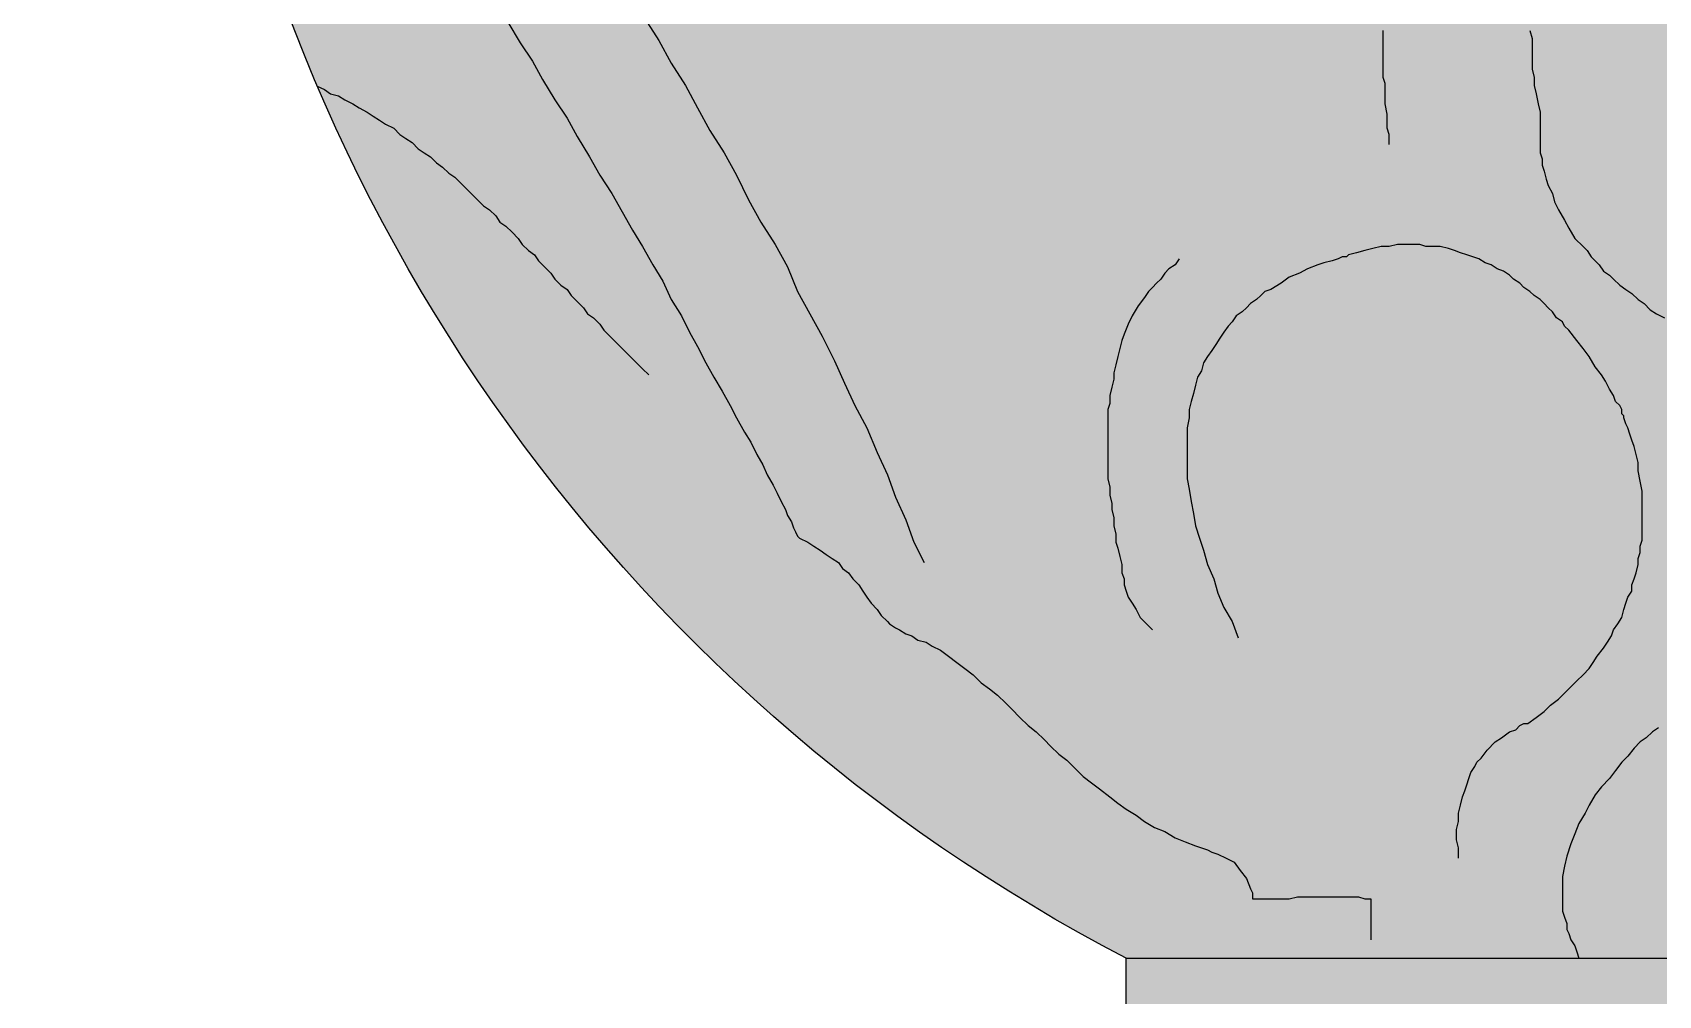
# Model space of a CAD drawing. Header units: millimetres. Extents: x -38686 to 870903, y -23218 to 232707.
# Drawn here: x 8747.15 to 8794.05, y 24726.29 to 24754.08 of the extents above; entities that cross this region are included whole.
import ezdxf

# ---------------------------------------------------------------- set-up
doc = ezdxf.new("R2010")
doc.units = ezdxf.units.MM
doc.header["$LTSCALE"] = 10
doc.layers.add('42 - Detail Hatch', color=7, linetype='Continuous')

msp = doc.modelspace()

# ---------------------------------------------------------------- hatches: boundary and pattern name
at = {"layer": '42 - Detail Hatch', "ltscale": 10}
h = msp.add_hatch(color=69, dxfattribs=at)
h.dxf.hatch_style = 1
edge = h.paths.add_edge_path()
edge.add_line((8799.81818821427, 24868.04130718531), (8801.230403299593, 24866.94397249297))
edge.add_arc((8802.783620665397, 24856.18499392756), 10.87051534916571, 52.42656152829869, 98.21473696490563, ccw=False)
edge.add_arc((8810.641485711214, 24859.10971732124), 5.822196747027864, 35.986397464369986, 102.18883978896451, ccw=False)
edge.add_arc((8815.504338387242, 24855.50542593299), 7.027013887230805, 0.18868618842168416, 91.23769108163123, ccw=False)
edge.add_arc((8819.006109214695, 24847.28734265809), 8.963529006743315, 10.230793050422506, 66.84105831098941, ccw=False)
edge.add_arc((8827.68961115334, 24846.04446716353), 2.838253730780924, 26.044258788269417, 87.22300920937329, ccw=False)
edge.add_line((8830.239654844165, 24847.29064588875), (8833.122927310036, 24837.46398258664))
edge.add_line((8833.122927310036, 24837.46398258664), (8836.241568956819, 24834.10997175897))
edge.add_arc((8832.710686515222, 24830.87349149423), 4.789774036472866, 5.641977699751692, 42.509018810439386, ccw=False)
edge.add_line((8837.477257156486, 24831.34438388353), (8838.24220699439, 24824.34215075209))
edge.add_arc((8837.402621656214, 24821.93802584895), 2.546511356727211, 1.134804433999193, 70.74941930827828, ccw=False)
edge.add_line((8839.948633555821, 24821.98845894319), (8839.948633555821, 24817.98718286808))
edge.add_arc((8802.847285710734, 24800.68028262449), 40.9394529514464, -7.67139830661921, 25.0079371609678, ccw=False)
edge.add_arc((8830.395012855315, 24787.03942603314), 15.37863384568372, -13.284600895621622, 32.11585367851018, ccw=False)
edge.add_arc((8842.361480650863, 24775.26570277759), 8.769249449399691, 6.756573888221396, 69.99037592815017, ccw=False)
edge.add_arc((8847.527606941077, 24772.78127452457), 4.991050116493562, 6.944400913428922, 44.78831267441802, ccw=False)
edge.add_arc((8841.922225246926, 24774.88704868536), 10.6661483820376, 304.4191331716552, 351.9029725595187, ccw=False)
edge.add_arc((8797.472418466363, 24772.52137819159), 50.88703876146184, 297.46590271282173, 352.73727871311496, ccw=False)
edge.add_line((8820.942572199045, 24727.37004822586), (8820.942572199045, 24721.60350329409))
edge.add_arc((8827.857895512194, 24709.88624450331), 13.60572857642797, 120.5483687632578, 177.6130867566642)
edge.add_arc((8831.102983254219, 24716.17252126288), 17.78388346450044, 198.7608569589205, 254.1249700647165)
edge.add_line((8826.238378769052, 24699.06690422398), (8826.238378769052, 24694.88910126319))
edge.add_line((8826.238378769052, 24694.88910126319), (8827.885963035256, 24694.88910126319))
edge.add_arc((8828.062209719517, 24688.85776600291), 6.033909836552087, -91.67381149661918, 91.67381149661918, ccw=False)
edge.add_line((8827.885963035256, 24682.82643074263), (8771.750413393285, 24682.82643074263))
edge.add_arc((8771.574166709024, 24688.85776600291), 6.033909836552087, 88.32618850338082, 271.67381149661924, ccw=False)
edge.add_line((8771.750413393285, 24694.88910126319), (8773.39799765949, 24694.88910126319))
edge.add_line((8773.39799765949, 24694.88910126319), (8773.39799765949, 24699.06690422398))
edge.add_arc((8768.533393174323, 24716.17252126288), 17.78388346450027, 285.8750299352835, 341.2391430410795)
edge.add_arc((8771.778480916348, 24709.88624450331), 13.60572857642935, 2.386913243335819, 59.45163123674224)
edge.add_line((8778.693804229497, 24721.60350329409), (8778.693804229497, 24727.37004822586))
edge.add_arc((8802.163957962179, 24772.52137819159), 50.8870387614602, 187.262721286885, 242.5340972871783, ccw=False)
edge.add_arc((8757.714151181615, 24774.88704868536), 10.66614838203748, 188.0970274404813, 235.58086682834488, ccw=False)
edge.add_arc((8752.108769487464, 24772.78127452457), 4.991050116492874, 135.2116873255821, 173.0555990865711, ccw=False)
edge.add_arc((8757.274895777678, 24775.26570277759), 8.769249449399924, 110.0096240718498, 173.2434261117786, ccw=False)
edge.add_arc((8769.241363573226, 24787.03942603314), 15.37863384568356, 147.8841463214899, 193.2846008956216, ccw=False)
edge.add_arc((8796.789090717808, 24800.68028262449), 40.93945295144664, 154.9920628390322, 187.6713983066191, ccw=False)
edge.add_line((8759.68774287272, 24817.98718286808), (8759.68774287272, 24821.98845894319))
edge.add_arc((8762.233754772327, 24821.93802584895), 2.546511356726121, 109.25058069172181, 178.8651955660008, ccw=False)
edge.add_line((8761.394169434152, 24824.34215075209), (8762.159119272055, 24831.34438388353))
edge.add_arc((8766.92568991332, 24830.87349149423), 4.78977403647253, 137.4909811895607, 174.3580223002483, ccw=False)
edge.add_line((8763.394807471723, 24834.10997175897), (8766.513449118505, 24837.46398258664))
edge.add_line((8766.513449118505, 24837.46398258664), (8769.396721584377, 24847.29064588875))
edge.add_arc((8771.946765275201, 24846.04446716353), 2.838253730780326, 92.77699079062683, 153.9557412117306, ccw=False)
edge.add_arc((8780.630267213846, 24847.28734265809), 8.963529006742865, 113.15894168901059, 169.7692069495775, ccw=False)
edge.add_arc((8784.1320380413, 24855.50542593299), 7.027013887230543, 88.76230891836877, 179.8113138115783, ccw=False)
edge.add_arc((8788.994890717328, 24859.10971732124), 5.822196747028154, 77.81116021103543, 144.01360253563, ccw=False)
edge.add_arc((8796.852755763144, 24856.18499392756), 10.87051534916626, 81.78526303509449, 127.57343847170131, ccw=False)
edge.add_line((8798.405973128949, 24866.94397249297), (8799.81818821427, 24868.04130718531))

# ---------------------------------------------------------------- linework, layer by layer
at = {"color": 252, "ltscale": 10}
msp.add_line((8778.693804229497, 24727.37004822586), (8820.942572199045, 24727.37004822586), dxfattribs=at)
at = {"color": 7, "ltscale": 10}
msp.add_lwpolyline([(8843.420328973942, 24795.21521461709, -0.2007294478845456), (8845.362124716255, 24783.50559786786, -0.2831307829799712), (8851.069827352829, 24776.29741670314, -0.1666425531428059), (8852.48204243815, 24773.38472308964, -0.210203754529371), (8847.951185706046, 24766.08827848209, -0.2459538095490905), (8820.942572199045, 24727.37004822586), (8820.942572199045, 24721.60350329409, 0.2542682673032192), (8814.263971691344, 24710.45288834946, 0.246382972359428), (8826.238378769052, 24699.06690422398), (8826.238378769052, 24694.88910126319), (8827.885963035256, 24694.88910126319, -1.029648701790524), (8827.885963035256, 24682.82643074263), (8771.750413393285, 24682.82643074263, -1.029648701790524), (8771.750413393285, 24694.88910126319), (8773.39799765949, 24694.88910126319), (8773.39799765949, 24699.06690422398, 0.246382972359428), (8785.372404737198, 24710.45288834946, 0.2542682673032192), (8778.693804229497, 24721.60350329409), (8778.693804229497, 24727.37004822586, -0.2459538095490905), (8751.685190722495, 24766.08827848209, -0.210203754529371), (8747.154333990391, 24773.38472308964, -0.1666425531428059), (8748.566549075713, 24776.29741670314, -0.2831307829799712), (8754.274251712286, 24783.50559786786, -0.2007294478845456), (8756.2160474546, 24795.21521461709, -0.1435648107422249)], format="xyb", dxfattribs=at)
at = {"color": 251, "linetype": 'Continuous'}
for points in [[(8760.86458877716, 24754.37866173286), (8761.217642548498, 24753.79023878064), (8761.570696319835, 24753.26065812364), (8761.864907795945, 24752.73107746664), (8762.217961567254, 24752.14265451442), (8762.571015338592, 24751.61307385741), (8762.86522681473, 24751.08349320042), (8763.21828058604, 24750.49507024819), (8763.51249206215, 24749.9654895912), (8763.865545833487, 24749.43590893419), (8764.159757309597, 24748.9063282772), (8764.453968785707, 24748.37674762019), (8764.748180261817, 24747.90600925841), (8765.042391737927, 24747.37642860142), (8765.336603214037, 24746.90569023964), (8765.571972394948, 24746.37610958263), (8765.866183871058, 24745.90537122086), (8766.10155305194, 24745.43463285908), (8766.336922232822, 24745.02273679253), (8766.572291413704, 24744.55199843075), (8766.807660594615, 24744.1401023642), (8767.043029775497, 24743.72820629763), (8767.27839895638, 24743.31631023108), (8767.454925842034, 24742.96325645974), (8767.690295022945, 24742.55136039319), (8767.8668219086, 24742.25714891708), (8768.043348794254, 24741.90409514574), (8768.219875679937, 24741.60988366963), (8768.337560270393, 24741.31567219352), (8768.514087156047, 24741.02146071741), (8768.631771746503, 24740.78609153653), (8768.74945633693, 24740.55072235563), (8768.867140927385, 24740.31535317475), (8768.925983222613, 24740.13882628908), (8769.043667813039, 24739.96229940341), (8769.102510108267, 24739.78577251775), (8769.161352403495, 24739.6680879273), (8769.220194698722, 24739.55040333686), (8769.27903699395, 24739.49156104164), (8769.514406174832, 24739.37387645119), (8769.690933060487, 24739.25619186075), (8769.86745994617, 24739.1385072703), (8770.043986831824, 24739.02082267986), (8770.220513717479, 24738.90313808942), (8770.397040603162, 24738.78545349897), (8770.514725193589, 24738.60892661331), (8770.691252079272, 24738.49124202286), (8770.808936669699, 24738.3147151372), (8770.985463555382, 24738.13818825153), (8771.103148145838, 24737.96166136586), (8771.220832736264, 24737.78513448019), (8771.33851732672, 24737.60860759452), (8771.515044212374, 24737.43208070885), (8771.63272880283, 24737.2555538232), (8771.809255688484, 24737.07902693753), (8771.868097983712, 24737.0201846423), (8772.044624869395, 24736.90250005186), (8772.162309459822, 24736.84365775663), (8772.338836345505, 24736.72597316619), (8772.51536323116, 24736.66713087098), (8772.691890116814, 24736.54944628052), (8772.927259297725, 24736.49060398531), (8773.10378618338, 24736.37291939485), (8773.339155364261, 24736.25523480441), (8773.574524545144, 24736.07870791874), (8773.809893726055, 24735.90218103307), (8774.045262906937, 24735.72565414742), (8774.280632087819, 24735.54912726175), (8774.51600126873, 24735.31375808085), (8774.751370449612, 24735.13723119519), (8774.986739630494, 24734.96070430953), (8775.222108811377, 24734.72533512863), (8775.39863569706, 24734.54880824297), (8775.634004877942, 24734.31343906208), (8775.869374058824, 24734.07806988119), (8776.104743239706, 24733.90154299553), (8776.340112420588, 24733.66617381464), (8776.516639306272, 24733.48964692897), (8776.752008487154, 24733.25427774808), (8776.987377668036, 24733.07775086242), (8777.222746848947, 24732.84238168152), (8777.45811602983, 24732.60701250064), (8777.693485210712, 24732.43048561497), (8777.928854391594, 24732.2539587293), (8778.223065867704, 24732.01858954842), (8778.458435048615, 24731.84206266275), (8778.693804229497, 24731.66553577708), (8778.988015705607, 24731.48900889141), (8779.223384886489, 24731.31248200574), (8779.517596362599, 24731.13595512009), (8779.811807838709, 24731.01827052963), (8780.106019314819, 24730.84174364396), (8780.400230790929, 24730.72405905352), (8780.694442267039, 24730.60637446308), (8781.047496038376, 24730.48868987264), (8781.165180628832, 24730.42984757741), (8781.341707514486, 24730.37100528218), (8781.577076695368, 24730.25332069174), (8781.81244587628, 24730.1356361013), (8781.988972761934, 24729.90026692042), (8782.165499647588, 24729.66489773952), (8782.283184238044, 24729.37068626341), (8782.342026533272, 24729.25300167297), (8782.342026533272, 24729.0764747873), (8782.577395714154, 24729.0764747873), (8782.753922599837, 24729.0764747873), (8782.98929178072, 24729.0764747873), (8783.165818666374, 24729.0764747873), (8783.401187847285, 24729.0764747873), (8783.636557028167, 24729.13531708253), (8783.813083913821, 24729.13531708253), (8784.048453094703, 24729.13531708253), (8784.283822275615, 24729.13531708253), (8784.519191456497, 24729.13531708253), (8784.754560637379, 24729.13531708253), (8784.931087523033, 24729.13531708253), (8785.166456703944, 24729.13531708253), (8785.401825884826, 24729.13531708253), (8785.57835277048, 24729.0764747873), (8785.754879656164, 24729.0764747873), (8785.754879656164, 24727.89962888286)], [(8764.807022557045, 24754.4963463233), (8765.21891862361, 24753.84908107586), (8765.571972394948, 24753.20181582842), (8765.983868461484, 24752.55455058098), (8766.336922232822, 24751.90728533352), (8766.68997600416, 24751.26002008608), (8767.101872070725, 24750.61275483864), (8767.454925842034, 24749.9654895912), (8767.807979613372, 24749.25938204852), (8768.16103338471, 24748.61211680109), (8768.572929451275, 24747.96485155364), (8768.925983222613, 24747.31758630619), (8769.220194698722, 24746.61147876353), (8769.57324847006, 24745.96421351608), (8769.926302241369, 24745.31694826864), (8770.279356012707, 24744.61084072597), (8770.573567488816, 24743.96357547853), (8770.867778964926, 24743.31631023108), (8771.220832736264, 24742.66904498363), (8771.515044212374, 24741.96293744097), (8771.809255688484, 24741.31567219352), (8772.044624869395, 24740.66840694608), (8772.338836345505, 24740.02114169864), (8772.574205526387, 24739.37387645119), (8772.868417002497, 24738.78545349897)], [(8786.284460313156, 24750.84812401953), (8786.284460313156, 24750.90696631475), (8786.284460313156, 24751.02465090519), (8786.284460313156, 24751.14233549564), (8786.225618017928, 24751.3188623813), (8786.225618017928, 24751.55423156219), (8786.225618017928, 24751.73075844785), (8786.16677572273, 24752.02496992396), (8786.16677572273, 24752.31918140007), (8786.16677572273, 24752.6133928762), (8786.107933427502, 24752.78991976186), (8786.107933427502, 24752.96644664753), (8786.107933427502, 24753.14297353319), (8786.107933427502, 24753.31950041886), (8786.107933427502, 24753.49602730453), (8786.107933427502, 24753.73139648541), (8786.107933427502, 24753.90792337108), (8786.107933427502, 24754.14329255198)], [(8790.344578683496, 24754.14329255198), (8790.403420978724, 24753.90792337108), (8790.403420978724, 24753.73139648541), (8790.403420978724, 24753.49602730453), (8790.403420978724, 24753.26065812364), (8790.403420978724, 24753.02528894275), (8790.462263273923, 24752.78991976186), (8790.462263273923, 24752.55455058098), (8790.52110556915, 24752.31918140007), (8790.579947864378, 24752.02496992396), (8790.638790159606, 24751.78960074308), (8790.638790159606, 24751.55423156219), (8790.638790159606, 24751.49538926697), (8790.638790159606, 24751.37770467653), (8790.638790159606, 24751.20117779086), (8790.638790159606, 24750.96580860997), (8790.638790159606, 24750.7892817243), (8790.638790159606, 24750.61275483864), (8790.697632454834, 24750.43622795297), (8790.697632454834, 24750.25970106731), (8790.756474750033, 24750.08317418164), (8790.81531704526, 24749.84780500075), (8790.874159340488, 24749.67127811509), (8790.991843930944, 24749.43590893419), (8791.050686226143, 24749.20053975331), (8791.168370816598, 24748.96517057241), (8791.344897702282, 24748.6709590963), (8791.462582292708, 24748.43558991542), (8791.639109178392, 24748.14137843931), (8791.874478359274, 24747.90600925841), (8791.99216294973, 24747.78832466797), (8792.109847540156, 24747.6117977823), (8792.227532130612, 24747.49411319186), (8792.345216721038, 24747.37642860142), (8792.462901311494, 24747.19990171575), (8792.639428197148, 24747.08221712531), (8792.757112787604, 24746.96453253485), (8792.933639673258, 24746.7880056492), (8793.110166558941, 24746.67032105874), (8793.286693444596, 24746.5526364683), (8793.463220330279, 24746.37610958263), (8793.639747215933, 24746.25842499219), (8793.816274101588, 24746.08189810652), (8793.992800987271, 24745.96421351608), (8794.228170168153, 24745.84652892564)], [(8794.051643282499, 24734.01922758597), (8793.875116396815, 24733.90154299553), (8793.698589511161, 24733.72501610986), (8793.522062625478, 24733.60733151941), (8793.345535739823, 24733.43080463375), (8793.169008854169, 24733.19543545286), (8792.992481968486, 24733.01890856719), (8792.815955082831, 24732.78353938631), (8792.639428197148, 24732.54817020541), (8792.404059016266, 24732.31280102453), (8792.227532130612, 24732.07743184363), (8792.051005244928, 24731.78322036752), (8791.933320654502, 24731.54785118664), (8791.756793768818, 24731.25363971053), (8791.639109178392, 24730.95942823442), (8791.521424587936, 24730.66521675831), (8791.40373999748, 24730.31216298697), (8791.344897702282, 24730.01795151086), (8791.286055407054, 24729.72374003475), (8791.286055407054, 24729.37068626341), (8791.286055407054, 24729.0764747873), (8791.286055407054, 24728.72342101597), (8791.344897702282, 24728.5468941303), (8791.40373999748, 24728.37036724464), (8791.40373999748, 24728.19384035897), (8791.462582292708, 24728.07615576853), (8791.521424587936, 24727.89962888286), (8791.639109178392, 24727.7231019972), (8791.69795147362, 24727.54657511153), (8791.756793768818, 24727.37004822586)]]:
    msp.add_lwpolyline(points, dxfattribs=at)
at = {"color": 250, "linetype": 'Continuous'}
for points in [[(8755.364414507381, 24752.53904984042), (8755.568782207152, 24752.43686599053), (8755.745309092836, 24752.31918140007), (8755.980678273718, 24752.26033910486), (8756.157205159372, 24752.14265451442), (8756.392574340254, 24752.02496992396), (8756.569101225938, 24751.90728533352), (8756.80447040682, 24751.78960074308), (8756.980997292503, 24751.67191615264), (8757.157524178157, 24751.55423156219), (8757.33405106384, 24751.43654697174), (8757.569420244723, 24751.3188623813), (8757.745947130377, 24751.14233549564), (8757.92247401606, 24751.02465090519), (8758.099000901715, 24750.90696631475), (8758.27552778737, 24750.73043942908), (8758.452054673053, 24750.61275483864), (8758.628581558707, 24750.49507024819), (8758.80510844439, 24750.31854336252), (8758.981635330045, 24750.20085877208), (8759.1581622157, 24750.02433188641), (8759.334689101383, 24749.90664729597), (8759.511215987037, 24749.7301204103), (8759.68774287272, 24749.55359352463), (8759.805427463176, 24749.43590893419), (8759.98195434883, 24749.25938204852), (8760.158481234484, 24749.08285516285), (8760.335008120168, 24748.96517057241), (8760.511535005822, 24748.78864368674), (8760.629219596278, 24748.61211680109), (8760.805746481932, 24748.49443221063), (8760.982273367616, 24748.31790532498), (8761.15880025327, 24748.14137843931), (8761.276484843725, 24747.96485155364), (8761.45301172938, 24747.78832466797), (8761.629538615034, 24747.67064007753), (8761.74722320549, 24747.49411319186), (8761.923750091144, 24747.31758630619), (8762.100276976827, 24747.14105942052), (8762.217961567254, 24746.96453253485), (8762.394488452937, 24746.7880056492), (8762.571015338592, 24746.67032105874), (8762.688699929047, 24746.49379417308), (8762.86522681473, 24746.31726728742), (8763.041753700385, 24746.14074040175), (8763.15943829084, 24745.96421351608), (8763.335965176495, 24745.84652892564), (8763.51249206215, 24745.67000203997), (8763.630176652605, 24745.4934751543), (8763.80670353826, 24745.31694826864), (8763.983230423943, 24745.14042138297), (8764.10091501437, 24745.02273679253), (8764.277441900053, 24744.84620990686), (8764.453968785707, 24744.66968302119), (8764.571653376162, 24744.55199843075), (8764.748180261817, 24744.37547154508), (8764.9247071475, 24744.19894465941)], [(8780.223703905274, 24747.55295548707), (8780.106019314819, 24747.37642860142), (8779.929492429164, 24747.25874401096), (8779.811807838709, 24747.14105942052), (8779.694123248253, 24746.96453253485), (8779.576438657827, 24746.84684794441), (8779.458754067371, 24746.72916335397), (8779.341069476945, 24746.61147876353), (8779.223384886489, 24746.43495187786), (8779.046858000835, 24746.19958269697), (8778.870331115151, 24745.90537122086), (8778.752646524725, 24745.67000203997), (8778.634961934269, 24745.37579056386), (8778.576119639041, 24745.19926367819), (8778.517277343813, 24744.9638944973), (8778.458435048615, 24744.72852531642), (8778.399592753387, 24744.49315613552), (8778.34075045816, 24744.25778695464), (8778.34075045816, 24744.08126006897), (8778.281908162931, 24743.84589088809), (8778.223065867704, 24743.61052170719), (8778.223065867704, 24743.37515252631), (8778.164223572505, 24743.19862564064), (8778.164223572505, 24742.96325645974), (8778.164223572505, 24742.72788727886), (8778.164223572505, 24742.49251809798), (8778.164223572505, 24742.25714891708), (8778.164223572505, 24742.08062203141), (8778.164223572505, 24741.84525285053), (8778.164223572505, 24741.60988366963), (8778.164223572505, 24741.37451448875), (8778.164223572505, 24741.19798760308), (8778.223065867704, 24740.9626184222), (8778.223065867704, 24740.7272492413), (8778.281908162931, 24740.49188006041), (8778.281908162931, 24740.31535317475), (8778.34075045816, 24740.07998399386), (8778.34075045816, 24739.84461481297), (8778.399592753387, 24739.60924563208), (8778.399592753387, 24739.37387645119), (8778.458435048615, 24739.19734956553), (8778.517277343813, 24738.96198038463), (8778.576119639041, 24738.72661120375), (8778.576119639041, 24738.49124202286), (8778.634961934269, 24738.3147151372), (8778.634961934269, 24738.13818825153), (8778.693804229497, 24737.96166136586), (8778.752646524725, 24737.78513448019), (8778.870331115151, 24737.60860759452), (8778.988015705607, 24737.43208070885), (8779.105700296033, 24737.19671152797), (8779.282227181717, 24737.0201846423), (8779.458754067371, 24736.84365775663)], [(8788.285098350698, 24730.25332069174), (8788.285098350698, 24730.54753216785), (8788.2262560555, 24730.78290134875), (8788.2262560555, 24731.07711282486), (8788.285098350698, 24731.31248200574), (8788.285098350698, 24731.54785118664), (8788.343940645926, 24731.78322036752), (8788.402782941153, 24732.01858954842), (8788.461625236381, 24732.19511643409), (8788.520467531609, 24732.37164331976), (8788.579309826837, 24732.54817020541), (8788.638152122065, 24732.72469709108), (8788.755836712491, 24732.90122397675), (8788.814679007719, 24733.01890856719), (8788.932363598175, 24733.13659315763), (8789.108890483829, 24733.37196233853), (8789.344259664711, 24733.60733151941), (8789.520786550394, 24733.72501610986), (8789.756155731277, 24733.90154299553), (8789.93268261693, 24733.96038529075), (8790.050367207386, 24734.07806988119), (8790.168051797813, 24734.13691217641), (8790.285736388269, 24734.13691217641), (8790.52110556915, 24734.31343906208), (8790.756474750033, 24734.48996594775), (8790.933001635716, 24734.66649283341), (8791.168370816598, 24734.84301971908), (8791.344897702282, 24735.01954660474), (8791.521424587936, 24735.19607349041), (8791.69795147362, 24735.37260037608), (8791.874478359274, 24735.54912726175), (8792.051005244928, 24735.72565414742), (8792.168689835384, 24735.90218103307), (8792.28637442584, 24736.07870791874), (8792.462901311494, 24736.31407709964), (8792.58058590195, 24736.49060398531), (8792.698270492376, 24736.66713087098), (8792.757112787604, 24736.84365775663), (8792.87479737806, 24737.0201846423), (8792.992481968486, 24737.19671152797), (8793.051324263713, 24737.43208070885), (8793.110166558941, 24737.60860759452), (8793.169008854169, 24737.78513448019), (8793.286693444596, 24737.96166136586), (8793.286693444596, 24738.13818825153), (8793.345535739823, 24738.3147151372), (8793.404378035051, 24738.49124202286), (8793.463220330279, 24738.72661120375), (8793.463220330279, 24738.90313808942), (8793.522062625478, 24739.07966497508), (8793.522062625478, 24739.25619186075), (8793.580904920706, 24739.43271874641), (8793.580904920706, 24739.60924563208), (8793.580904920706, 24739.90345710819), (8793.580904920706, 24740.25651087952), (8793.580904920706, 24740.55072235563), (8793.580904920706, 24740.84493383174), (8793.522062625478, 24741.13914530785), (8793.463220330279, 24741.43335678396), (8793.463220330279, 24741.66872596486), (8793.404378035051, 24741.90409514574), (8793.345535739823, 24742.13946432664), (8793.286693444596, 24742.31599121231), (8793.227851149368, 24742.49251809798), (8793.169008854169, 24742.66904498363), (8793.110166558941, 24742.78672957409), (8793.051324263713, 24742.96325645974), (8793.051324263713, 24743.02209875497), (8792.992481968486, 24743.0809410502), (8792.992481968486, 24743.19862564064), (8792.933639673258, 24743.31631023108), (8792.815955082831, 24743.43399482152), (8792.757112787604, 24743.61052170719), (8792.639428197148, 24743.78704859286), (8792.521743606721, 24744.02241777375), (8792.404059016266, 24744.19894465941), (8792.227532130612, 24744.43431384031), (8792.051005244928, 24744.72852531642), (8791.874478359274, 24744.9638944973), (8791.69795147362, 24745.19926367819), (8791.462582292708, 24745.4934751543), (8791.344897702282, 24745.61115974475), (8791.286055407054, 24745.72884433519), (8791.10952852137, 24745.84652892564), (8790.991843930944, 24746.0230558113), (8790.874159340488, 24746.14074040175), (8790.756474750033, 24746.25842499219), (8790.638790159606, 24746.37610958263), (8790.462263273923, 24746.49379417308), (8790.344578683496, 24746.61147876353), (8790.168051797813, 24746.72916335397), (8790.050367207386, 24746.84684794441), (8789.873840321703, 24746.96453253485), (8789.756155731277, 24747.08221712531), (8789.579628845593, 24747.19990171575), (8789.403101959939, 24747.25874401096), (8789.226575074284, 24747.37642860142), (8789.050048188601, 24747.43527089663), (8788.873521302947, 24747.55295548707), (8788.696994417263, 24747.6117977823), (8788.520467531609, 24747.67064007753), (8788.343940645926, 24747.72948237274), (8788.167413760271, 24747.78832466797), (8787.990886874588, 24747.8471669632), (8787.755517693706, 24747.90600925841), (8787.578990808051, 24747.90600925841), (8787.34362162717, 24747.90600925841), (8787.167094741486, 24747.96485155364), (8786.931725560604, 24747.96485155364), (8786.696356379722, 24747.96485155364), (8786.519829494038, 24747.96485155364), (8786.284460313156, 24747.90600925841), (8786.049091132274, 24747.90600925841), (8785.813721951392, 24747.8471669632), (8785.57835277048, 24747.78832466797), (8785.342983589599, 24747.72948237274), (8785.107614408716, 24747.67064007753), (8785.048772113489, 24747.6117977823), (8784.931087523033, 24747.6117977823), (8784.813402932607, 24747.55295548707), (8784.636876046923, 24747.49411319186), (8784.401506866041, 24747.43527089663), (8784.224979980387, 24747.37642860142), (8783.930768504277, 24747.25874401096), (8783.695399323395, 24747.14105942052), (8783.401187847285, 24747.02337483008), (8783.165818666374, 24746.84684794441), (8782.871607190264, 24746.67032105874), (8782.69508030461, 24746.61147876353), (8782.577395714154, 24746.49379417308), (8782.459711123698, 24746.37610958263), (8782.283184238044, 24746.25842499219), (8782.165499647588, 24746.14074040175), (8782.047815057162, 24746.0230558113), (8781.871288171478, 24745.90537122086), (8781.753603581052, 24745.72884433519), (8781.635918990596, 24745.61115974475), (8781.51823440017, 24745.43463285908), (8781.400549809714, 24745.25810597342), (8781.282865219258, 24745.08157908775), (8781.165180628832, 24744.90505220208), (8781.047496038376, 24744.72852531642), (8780.92981144795, 24744.55199843075), (8780.870969152722, 24744.31662924986), (8780.753284562266, 24744.1401023642), (8780.694442267039, 24743.9047331833), (8780.63559997184, 24743.66936400242), (8780.576757676612, 24743.43399482152), (8780.517915381384, 24743.19862564064), (8780.517915381384, 24742.96325645974), (8780.459073086156, 24742.66904498363), (8780.459073086156, 24742.37483350752), (8780.459073086156, 24742.13946432664), (8780.459073086156, 24741.84525285053), (8780.459073086156, 24741.55104137442), (8780.459073086156, 24741.19798760308), (8780.517915381384, 24740.90377612697), (8780.576757676612, 24740.55072235563), (8780.63559997184, 24740.1976685843), (8780.694442267039, 24739.84461481297), (8780.812126857494, 24739.49156104164), (8780.92981144795, 24739.1385072703), (8781.047496038376, 24738.72661120375), (8781.22402292406, 24738.3147151372), (8781.341707514486, 24737.90281907063), (8781.51823440017, 24737.49092300408), (8781.753603581052, 24737.07902693753), (8781.930130466706, 24736.60828857575)]]:
    msp.add_lwpolyline(points, dxfattribs=at)

doc.saveas('drawing.dxf')
